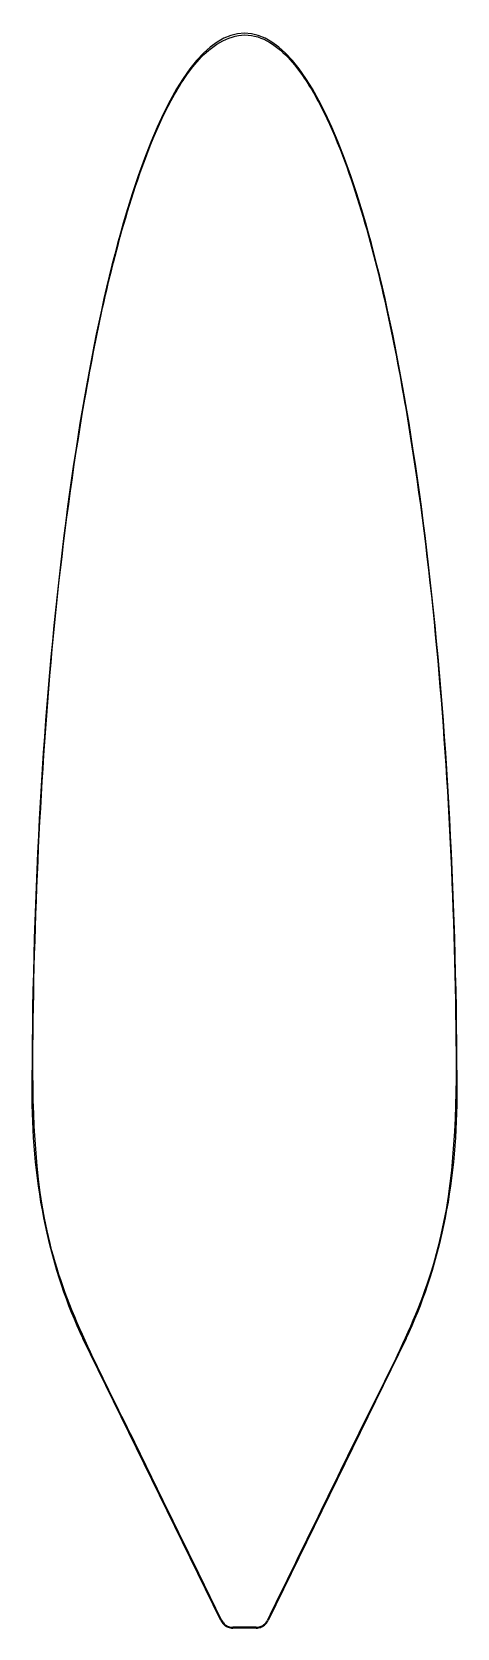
# Model space of a CAD drawing. Header units: inches. Extents: x -8.3 to 7.7, y -20.2 to 39.9.
import ezdxf

# ---------------------------------------------------------------- set-up
doc = ezdxf.new("R2010")
doc.units = ezdxf.units.IN
doc.header["$MEASUREMENT"] = 0

msp = doc.modelspace()

# ---------------------------------------------------------------- linework, layer by layer
at = {"color": 7, "linetype": 'Continuous', "lineweight": 25}
for p, q in [((-1.187, -19.888), (-6.378, -9.271)), ((5.779, -9.271), (0.587, -19.888)), ((0.142, -20.169), (-0.742, -20.169))]:
    msp.add_line(p, q, dxfattribs=at)
for major_axis, ratio, start_param, end_param in [((0, 40), 0.2, 4.712389, 7.853982), ((0, -14), 0.571429, 4.712389, 5.420154), ((0, -14), 0.571429, 0.863032, 1.570796)]:
    msp.add_ellipse((-0.3, -0.169), major_axis=major_axis, ratio=ratio, start_param=start_param, end_param=end_param, dxfattribs=at)
for points, knots in [([(-1.16, -19.874), (-2.304, -17.536), (-3.447, -15.198), (-5.734, -10.521), (-6.996, -8.226), (-8.239, -3.176), (-8.287, -0.462), (-8.224, 4.862), (-8.139, 7.522), (-7.712, 15.498), (-7.22, 20.817), (-5.85, 28.691), (-5.297, 31.307), (-4.064, 35.108), (-3.59, 36.367), (-2.605, 38.099), (-2.229, 38.66), (-1.247, 39.566), (-0.568, 39.882), (0.73, 39.569), (1.244, 39.07), (2.067, 38.024), (2.396, 37.443), (3.269, 35.671), (3.709, 34.416), (4.853, 30.63), (5.374, 28.064), (6.67, 20.321), (7.144, 15.08), (7.551, 7.215), (7.63, 4.591), (7.686, -0.661), (7.623, -3.323), (6.337, -8.382), (5.079, -10.634), (2.819, -15.254), (1.69, -17.564), (0.56, -19.874)], [0, 0, 0, 0, 0.0625, 0.0625, 0.125, 0.125, 0.1875, 0.1875, 0.25, 0.25, 0.375, 0.375, 0.4375, 0.4375, 0.46875, 0.46875, 0.484375, 0.484375, 0.5, 0.5, 0.515625, 0.515625, 0.53125, 0.53125, 0.5625, 0.5625, 0.625, 0.625, 0.75, 0.75, 0.8125, 0.8125, 0.875, 0.875, 0.9375, 0.9375, 1, 1, 1, 1]), ([(-1.187, -19.888), (-1.162, -19.939), (-1.129, -19.986), (-1.089, -20.026), (-1.049, -20.065), (-1.001, -20.099), (-0.95, -20.122), (-0.9, -20.146), (-0.844, -20.161), (-0.789, -20.167), (-0.773, -20.168), (-0.757, -20.169), (-0.742, -20.169)], [0, 0, 0, 0, 0.00429485, 0.00429485, 0.00429485, 0.00859385, 0.00859385, 0.00859385, 0.01283344, 0.01283344, 0.01283344, 0.01402177, 0.01402177, 0.01402177, 0.01402177]), ([(-1.16, -19.874), (-1.137, -19.922), (-1.105, -19.966), (-1.068, -20.004), (-1.03, -20.041), (-0.985, -20.072), (-0.937, -20.095), (-0.89, -20.117), (-0.838, -20.131), (-0.786, -20.136), (-0.771, -20.138), (-0.756, -20.138), (-0.742, -20.138)], [0, 0, 0, 0, 0.00403716, 0.00403716, 0.00403716, 0.00807823, 0.00807823, 0.00807823, 0.01206344, 0.01206344, 0.01206344, 0.01318064, 0.01318064, 0.01318064, 0.01318064]), ([(0.142, -20.138), (-0.006, -20.138), (-0.153, -20.138), (-0.3, -20.138), (-0.447, -20.138), (-0.594, -20.138), (-0.742, -20.138)], [0, 0, 0, 0, 0.01121682, 0.01121682, 0.01121682, 0.02243363, 0.02243363, 0.02243363, 0.02243363]), ([(0.142, -20.138), (0.193, -20.138), (0.246, -20.129), (0.295, -20.112), (0.343, -20.095), (0.39, -20.069), (0.43, -20.037), (0.471, -20.005), (0.507, -19.965), (0.534, -19.921), (0.544, -19.906), (0.553, -19.89), (0.56, -19.874)], [0, 0, 0, 0, 0.0039398, 0.0039398, 0.0039398, 0.00787823, 0.00787823, 0.00787823, 0.01183949, 0.01183949, 0.01183949, 0.01317688, 0.01317688, 0.01317688, 0.01317688]), ([(0.142, -20.169), (0.197, -20.169), (0.252, -20.159), (0.304, -20.141), (0.356, -20.123), (0.406, -20.096), (0.448, -20.061), (0.492, -20.027), (0.53, -19.985), (0.559, -19.938), (0.57, -19.922), (0.579, -19.905), (0.587, -19.888)], [0, 0, 0, 0, 0.0041861, 0.0041861, 0.0041861, 0.00837076, 0.00837076, 0.00837076, 0.01258491, 0.01258491, 0.01258491, 0.01401801, 0.01401801, 0.01401801, 0.01401801])]:
    msp.add_open_spline(points, degree=3, knots=knots, dxfattribs=at)

doc.saveas('drawing.dxf')
